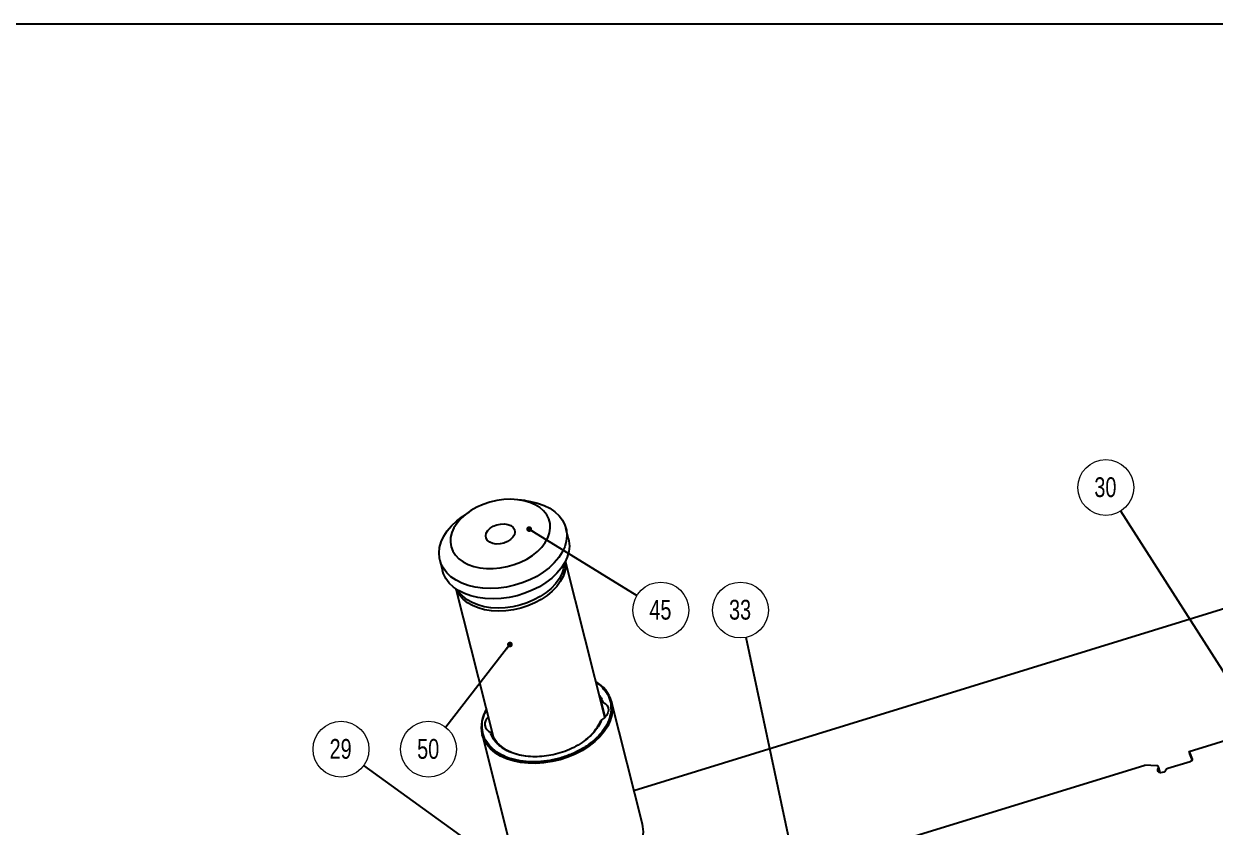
# Model space of a CAD drawing. Header units: millimetres. Extents: x 4 to 895, y 5 to 1495.
# Drawn here: x 446.2 to 657, y 347 to 489.1 of the extents above; entities that cross this region are included whole.
import ezdxf

# ---------------------------------------------------------------- set-up
doc = ezdxf.new("R2010")
doc.units = ezdxf.units.MM
doc.styles.add('SLDTEXTSTYLE0', font='TXT', dxfattribs={"width": 0.75})
doc.dimstyles.new('SLDDIMSTYLE1', dxfattribs={"dimtxt": 0.18, "dimasz": 1.016, "dimexe": 0, "dimexo": 0.0625, "dimgap": 0, "dimtad": 0, "dimtih": 1, "dimtoh": 1, "dimdec": 0, "dimrnd": 1e-09, "dimzin": 0, "dimdsep": 46, "dimtxsty": 'Standard', "dimblk1": 'DOT', "dimblk2": 'DOT', "dimsah": 1, "dimcen": 0.09, "dimadec": 0, "dimazin": 0, "dimtfac": 1.016, "dimtdec": 0, "dimtofl": 0, "dimtmove": 0, "dimatfit": 3, "dimldrblk": 'DOT', "dimfxl": 1, "dimfrac": 2, "dimtolj": 1, "dimtzin": 0, "dimarcsym": 0})

# ---------------------------------------------------------------- blocks, each defined once
blk = doc.blocks.new('SW_NOTE_31')
at = {"color": 0, "linetype": 'Continuous', "lineweight": 0}
blk.add_circle((-4.01, 2.89), 4.94, dxfattribs=at)
at = {"color": 0, "linetype": 'Continuous', "lineweight": 0, "insert": (-4.08, 4.7), "char_height": 3.5, "attachment_point": 2, "style": 'SLDTEXTSTYLE0'}
blk.add_mtext('29', dxfattribs=at)
blk = doc.blocks.new('_Dot')
at = {"color": 0, "linetype": 'ByBlock', "lineweight": -2}
blk.add_line((-0.5, 0), (-1, 0), dxfattribs=at)
at = {"color": 0, "linetype": 'ByBlock', "const_width": 0.5}
blk.add_lwpolyline([(-0.25, 0, 1), (0.25, 0, 1)], format="xyb", close=True, dxfattribs=at)
blk = doc.blocks.new('SW_NOTE_32')
at = {"color": 0, "linetype": 'Continuous', "lineweight": 0}
blk.add_circle((-2.66, 4.16), 4.94, dxfattribs=at)
at = {"color": 0, "linetype": 'Continuous', "lineweight": 0, "insert": (-2.73, 5.97), "char_height": 3.5, "attachment_point": 2, "style": 'SLDTEXTSTYLE0'}
blk.add_mtext('30', dxfattribs=at)
blk = doc.blocks.new('SW_NOTE_35')
at = {"color": 0, "linetype": 'Continuous', "lineweight": 0}
blk.add_circle((-1.03, 4.83), 4.94, dxfattribs=at)
at = {"color": 0, "linetype": 'Continuous', "lineweight": 0, "insert": (-1.1, 6.64), "char_height": 3.5, "attachment_point": 2, "style": 'SLDTEXTSTYLE0'}
blk.add_mtext('33', dxfattribs=at)
blk = doc.blocks.new('SW_NOTE_36')
at = {"color": 0, "linetype": 'Continuous', "lineweight": 0}
blk.add_circle((-3.03, -3.9), 4.94, dxfattribs=at)
at = {"color": 0, "linetype": 'Continuous', "lineweight": 0, "insert": (-3.1, -2.09), "char_height": 3.5, "attachment_point": 2, "style": 'SLDTEXTSTYLE0'}
blk.add_mtext('50', dxfattribs=at)
blk = doc.blocks.new('SW_NOTE_37')
at = {"color": 0, "linetype": 'Continuous', "lineweight": 0}
blk.add_circle((4.21, -2.59), 4.94, dxfattribs=at)
at = {"color": 0, "linetype": 'Continuous', "lineweight": 0, "insert": (4.14, -0.78), "char_height": 3.5, "attachment_point": 2, "style": 'SLDTEXTSTYLE0'}
blk.add_mtext('45', dxfattribs=at)

msp = doc.modelspace()

# ---------------------------------------------------------------- linework, layer by layer
at = {"color": 7, "linetype": 'Continuous', "lineweight": 25}
for p, q in [((160.694, 489.057), (720.694, 489.057)), ((534.961, 404.745), (533.638, 404.895)), ((524.943, 402.7), (523.851, 401.941)), ((554.185, 353.445), (712.803, 402.401)), ((542.617, 397.993), (542.155, 399.824)), ((519.854, 394.195), (520.316, 392.363)), ((549.041, 366.416), (542.073, 394.019)), ((522.681, 389.123), (529.276, 363.001)), ((652.396, 360.387), (697.007, 374.156)), ((549.104, 366.48), (548.454, 369.055)), ((555.686, 347.498), (550.212, 369.182)), ((527.306, 363.4), (532.78, 341.716)), ((652.396, 360.387), (652.929, 359.006)), ((652.581, 359.654), (652.396, 360.387)), ((652.57, 358.552), (648.614, 357.331)), ((652.581, 359.654), (652.91, 358.802)), ((599.937, 344.196), (644.547, 357.964)), ((646.651, 357.849), (644.547, 357.964)), ((646.861, 357.167), (646.987, 357.483)), ((646.987, 357.483), (647.172, 356.751)), ((647.185, 356.899), (647, 357.632)), ((647.137, 356.663), (647.172, 356.751))]:
    msp.add_line(p, q, dxfattribs=at)
at = {"color": 8, "linetype": 'Continuous', "lineweight": 25}
for p, q in [((548.242, 369.58), (548.454, 369.055)), ((652.929, 359.006), (652.941, 358.955)), ((646.861, 357.167), (646.964, 356.758))]:
    msp.add_line(p, q, dxfattribs=at)
at = {"color": 7, "linetype": 'Continuous', "lineweight": 25, "flags": 128}
for points in [[(539.126, 401.49), (538.746, 402.233), (538.206, 402.91), (537.517, 403.508), (536.693, 404.015), (535.748, 404.421), (534.702, 404.719), (533.576, 404.902), (532.39, 404.967), (531.168, 404.913), (529.934, 404.741), (528.712, 404.454), (527.525, 404.058), (526.398, 403.56), (525.351, 402.97), (524.404, 402.3), (523.578, 401.563), (522.887, 400.772), (522.345, 399.944), (521.962, 399.095), (521.747, 398.24), (521.702, 397.398), (521.83, 396.583), (522.127, 395.813), (522.588, 395.101), (523.204, 394.462), (523.963, 393.908), (524.85, 393.451), (525.847, 393.098), (526.936, 392.857), (528.095, 392.732), (529.302, 392.727), (530.533, 392.84), (531.764, 393.07), (532.971, 393.413), (534.131, 393.861), (535.221, 394.406), (536.22, 395.038), (537.109, 395.743), (537.87, 396.509), (538.488, 397.32), (538.951, 398.161), (539.251, 399.015), (539.381, 399.865), (539.339, 400.696), (539.126, 401.49)], [(534.961, 404.745), (535.898, 404.606), (537.136, 404.309), (538.278, 403.897), (539.305, 403.377), (540.2, 402.756), (540.951, 402.044), (541.545, 401.253), (541.973, 400.395)], [(541.973, 400.395), (542.228, 399.484), (542.306, 398.533), (542.205, 397.559), (541.928, 396.576), (541.479, 395.6), (540.864, 394.646), (540.094, 393.729), (539.181, 392.864), (538.138, 392.065), (536.983, 391.343), (535.734, 390.711), (534.411, 390.178), (533.033, 389.753), (531.624, 389.442), (530.204, 389.251), (528.798, 389.182), (527.426, 389.236), (526.111, 389.413), (524.872, 389.71), (523.731, 390.122), (522.704, 390.643), (521.808, 391.264), (521.057, 391.975), (520.463, 392.766), (520.036, 393.624), (519.781, 394.535), (519.703, 395.486), (519.804, 396.46), (520.081, 397.443), (520.53, 398.419), (521.145, 399.373), (521.915, 400.29), (522.828, 401.155), (523.851, 401.941)], [(533.046, 399.614), (533.121, 399.17), (533.021, 398.705), (532.752, 398.248), (532.332, 397.832), (531.79, 397.485), (531.164, 397.23), (530.494, 397.085), (529.828, 397.059), (529.211, 397.155), (528.685, 397.366), (528.284, 397.678), (528.038, 398.068), (527.963, 398.512), (528.063, 398.977), (528.332, 399.434), (528.752, 399.85), (529.294, 400.197), (529.921, 400.452), (530.59, 400.597), (531.256, 400.623), (531.873, 400.527), (532.4, 400.316), (532.8, 400.004), (533.046, 399.614)], [(542.617, 397.993), (542.69, 397.652), (542.768, 396.702), (542.668, 395.728), (542.39, 394.745), (541.941, 393.768), (541.326, 392.814), (540.556, 391.898), (539.643, 391.033), (538.601, 390.233), (537.446, 389.512), (536.197, 388.879), (534.873, 388.347), (533.495, 387.921), (532.086, 387.611), (530.667, 387.419), (529.26, 387.35), (527.888, 387.405), (526.573, 387.582), (525.335, 387.879), (524.193, 388.291), (523.166, 388.811), (522.271, 389.432), (521.52, 390.144), (520.926, 390.935), (520.498, 391.793), (520.316, 392.363)], [(548.655, 369.109), (549.103, 368.842), (549.431, 368.499), (549.624, 368.096), (549.67, 367.655), (549.567, 367.197), (549.322, 366.746), (548.945, 366.324), (548.457, 365.952)], [(535.513, 359.482), (534.994, 359.542), (533.763, 359.782), (532.627, 360.147), (531.609, 360.63), (530.728, 361.222), (530.002, 361.911), (529.444, 362.684), (529.064, 363.526)], [(652.929, 359.006), (652.943, 358.943), (652.938, 358.877), (652.914, 358.811), (652.873, 358.746), (652.815, 358.685), (652.744, 358.631), (652.661, 358.586), (652.57, 358.552)], [(646.987, 357.483), (647.005, 357.55), (647.003, 357.615), (646.983, 357.676), (646.945, 357.731), (646.89, 357.777), (646.821, 357.813), (646.74, 357.837), (646.651, 357.849)], [(648.267, 357.066), (648.126, 356.879), (647.903, 356.729), (647.63, 356.639), (647.348, 356.62), (647.099, 356.677), (646.92, 356.801), (646.836, 356.972), (646.861, 357.167)], [(543.736, 336.67), (545.165, 336.889), (546.58, 337.225), (547.959, 337.672), (549.282, 338.225), (550.528, 338.874), (551.679, 339.611), (552.717, 340.423), (553.627, 341.298), (554.394, 342.224), (555.006, 343.186), (555.456, 344.169), (555.736, 345.159), (555.841, 346.141), (555.77, 347.099), (555.686, 347.498)]]:
    msp.add_lwpolyline(points, dxfattribs=at)
at = {"color": 8, "linetype": 'Continuous', "lineweight": 25, "flags": 128}
for points in [[(542.055, 393.982), (542.087, 393.112), (541.946, 392.207), (541.632, 391.299), (541.151, 390.403), (540.512, 389.535), (539.725, 388.712), (538.806, 387.947), (537.769, 387.255), (536.635, 386.648), (535.423, 386.136), (534.154, 385.729), (532.852, 385.435), (531.539, 385.257), (530.239, 385.2), (528.976, 385.264), (527.771, 385.449), (526.646, 385.75), (525.622, 386.164), (524.716, 386.681), (523.945, 387.294), (523.323, 387.991), (522.86, 388.759), (522.715, 389.1)], [(541.888, 393.674), (541.883, 393.577), (541.744, 392.68), (541.432, 391.779), (540.956, 390.89), (540.322, 390.03), (539.542, 389.214), (538.63, 388.456), (537.603, 387.77), (536.478, 387.168), (535.276, 386.66), (534.018, 386.257), (532.727, 385.965), (531.425, 385.788), (530.137, 385.732), (528.884, 385.796), (527.689, 385.979), (526.574, 386.278), (525.559, 386.688), (524.661, 387.201), (523.896, 387.808), (523.279, 388.499), (523.008, 388.908)], [(550.212, 369.182), (550.296, 368.783), (550.367, 367.824), (550.262, 366.843), (549.982, 365.853), (549.533, 364.869), (548.92, 363.908), (548.153, 362.982), (547.243, 362.106), (546.205, 361.294), (545.055, 360.558), (543.808, 359.909), (542.485, 359.356), (541.106, 358.908), (539.691, 358.573), (538.262, 358.354)], [(538.262, 358.354), (536.841, 358.256), (535.448, 358.279), (534.106, 358.424), (532.834, 358.688), (531.652, 359.068), (530.578, 359.557), (529.628, 360.147), (528.816, 360.832), (528.155, 361.598), (527.655, 362.436), (527.323, 363.333), (527.306, 363.4)]]:
    msp.add_lwpolyline(points, dxfattribs=at)
at = {"color": 7, "linetype": 'Continuous', "lineweight": 25}
for centre, radius, start, end in [((544.514, 367.595), 5.915, 15.56265, 60.27548), ((533.231, 364.681), 6.062, 148.62777, 192.20286), ((529.373, 365.223), 1.571, 128.12769, 248.20108), ((540.449, 369.242), 8.577, 307.14692, 335.30369), ((646.956, 356.844), 0.235, 336.69403, 13.60382), ((648.752, 356.79), 0.558, 104.34296, 150.41518)]:
    msp.add_arc(centre, radius, start, end, dxfattribs=at)
for points, knots in [([(547.486, 372.576), (547.879, 372.331), (548.332, 372.048), (548.608, 371.67), (548.645, 371.62)], [0, 0, 0, 0, 0.8679767, 1, 1, 1, 1]), ([(548.454, 369.055), (548.452, 369.068), (548.449, 369.092), (548.465, 369.121), (548.503, 369.141), (548.57, 369.141), (548.625, 369.12), (548.655, 369.109)], [0, 0, 0, 0, 0.12856946, 0.25651095, 0.43882733, 0.70561808, 1, 1, 1, 1]), ([(550.124, 367.705), (550.057, 367.225), (549.92, 366.237), (549.319, 364.977), (548.639, 363.97), (547.797, 362.965), (546.494, 361.784), (544.607, 360.567), (542.518, 359.619), (540.366, 358.949), (538.931, 358.738), (538.234, 358.635)], [0, 0, 0, 0, 0.1164968, 0.2399717, 0.3043656, 0.3687451, 0.5000826, 0.6314201, 0.7600283, 0.8835032, 1, 1, 1, 1]), ([(547.76, 364.662), (547.544, 364.352), (547.059, 363.659), (546.007, 362.66), (544.688, 361.694), (543.183, 360.871), (541.571, 360.223), (539.925, 359.766), (538.288, 359.496), (536.661, 359.403), (535.051, 359.498), (533.494, 359.792), (532.085, 360.298), (531.072, 360.82), (530.629, 361.219), (530.506, 361.33)], [0, 0, 0, 0, 0.066782, 0.1496909, 0.2338471, 0.3180034, 0.4009123, 0.4814338, 0.5586206, 0.6358073, 0.7163288, 0.7992377, 0.883394, 0.9675502, 1, 1, 1, 1]), ([(548.457, 365.952), (548.415, 365.923), (548.35, 365.877), (548.281, 365.796), (548.248, 365.738), (548.236, 365.692), (548.24, 365.669), (548.241, 365.659)], [0, 0, 0, 0, 0.3963619, 0.608061, 0.7750515, 0.9037934, 1, 1, 1, 1]), ([(529.064, 363.526), (529.059, 363.539), (529.05, 363.566), (529.015, 363.612), (528.958, 363.666), (528.877, 363.722), (528.819, 363.75), (528.789, 363.765)], [0, 0, 0, 0, 0.1285695, 0.256511, 0.4388273, 0.7056181, 1, 1, 1, 1])]:
    msp.add_open_spline(points, degree=3, knots=knots, dxfattribs=at)
at = {"color": 8, "linetype": 'Continuous', "lineweight": 25}
for points, knots in [([(548.645, 371.62), (548.955, 371.253), (549.602, 370.488), (550.096, 369.146), (550.115, 368.176), (550.124, 367.705)], [0, 0, 0, 0, 0.3214997, 0.6706148, 1, 1, 1, 1]), ([(548.05, 370.344), (548.112, 370.264), (548.407, 369.889), (548.545, 369.453), (548.655, 369.109)], [0, 0, 0, 0, 0.2120287, 1, 1, 1, 1]), ([(538.234, 358.635), (537.54, 358.583), (536.111, 358.475), (534.378, 358.64), (533.034, 358.913), (531.726, 359.3), (530.254, 359.978), (528.851, 361.061), (527.881, 362.341), (527.358, 363.728), (527.265, 365.161), (527.486, 366.492), (527.912, 367.326), (528.094, 367.682)], [0, 0, 0, 0, 0.0967911, 0.19938, 0.2528815, 0.3063711, 0.4154926, 0.5246141, 0.631468, 0.7340568, 0.8308479, 0.9276391, 1, 1, 1, 1]), ([(548.457, 365.952), (548.305, 365.579), (548.127, 365.14), (547.808, 364.725), (547.76, 364.662)], [0, 0, 0, 0, 0.8488943, 1, 1, 1, 1]), ([(530.506, 361.33), (530.3, 361.494), (529.767, 361.92), (529.173, 362.743), (528.916, 363.429), (528.789, 363.765)], [0, 0, 0, 0, 0.2423967, 0.6292081, 1, 1, 1, 1])]:
    msp.add_open_spline(points, degree=3, knots=knots, dxfattribs=at)

# ---------------------------------------------------------------- block references
at = {"color": 7, "linetype": 'Continuous', "lineweight": 0}
for name, p in [('SW_NOTE_32', (640.309, 402.896)), ('SW_NOTE_37', (554.717, 387.968)), ('SW_NOTE_35', (574.052, 380.551)), ('SW_NOTE_31', (506.37, 357.88)), ('SW_NOTE_36', (520.879, 364.668))]:
    msp.add_blockref(name, p, dxfattribs=at)

# ---------------------------------------------------------------- leaders
for points in [[(668.491, 358.717), (640.309, 402.896)], [(535.642, 399.699), (554.717, 387.968)], [(532.24, 379.285), (520.879, 364.668)], [(586.401, 322.512), (574.052, 380.551)], [(541.013, 332.906), (506.37, 357.88)]]:
    msp.add_leader(points, dimstyle='SLDDIMSTYLE1', dxfattribs=at)

doc.saveas('drawing.dxf')
